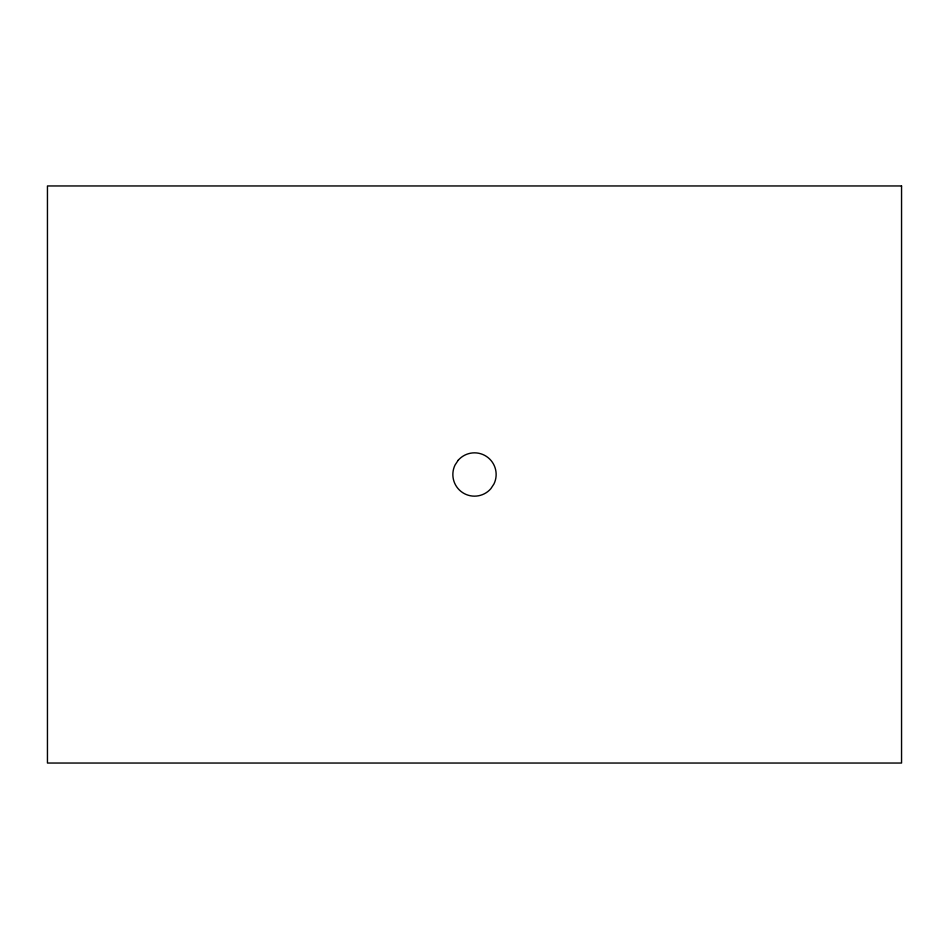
<?xml version="1.0" encoding="UTF-8"?>
<svg xmlns="http://www.w3.org/2000/svg" width="949" height="949" viewBox="0 0 949 949"><rect width="100%" height="100%" fill="white"/><g stroke="black" fill="none" stroke-linecap="round" stroke-linejoin="round"><path stroke-width="1.42" d="M458.153 460.312L455.046 465.034A21.637 21.637 0 0 0 490.847 488.688L493.954 483.966A21.637 21.637 0 0 0 458.153 460.312M901.55 185.957L47.45 185.957L47.45 763.043L901.55 763.043L901.55 185.957"/></g></svg>
